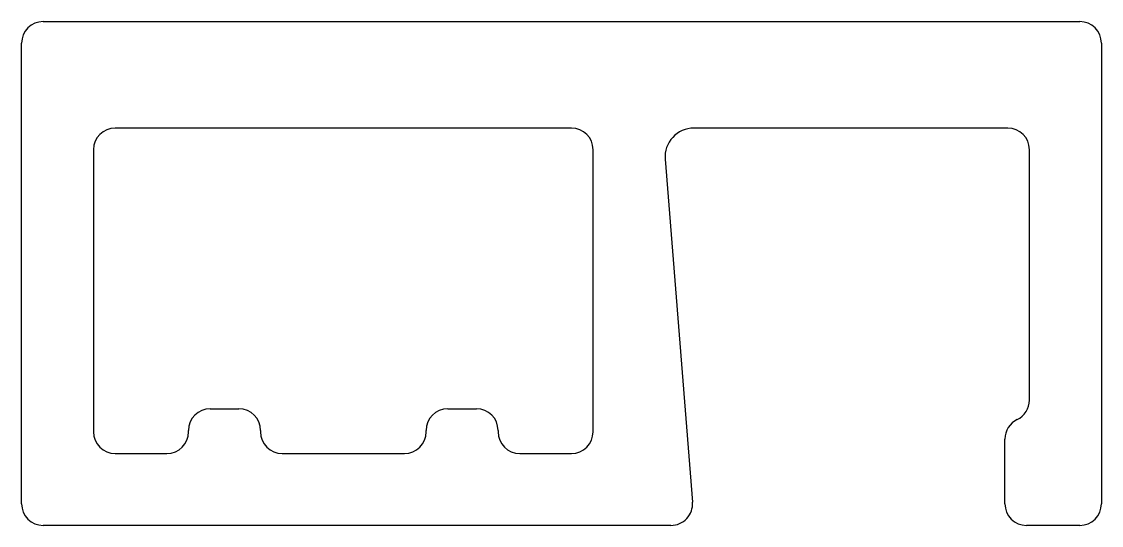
# Model space of a CAD drawing. Extents: x -7 to 12, y 7.5 to 16.4.
import ezdxf

# ---------------------------------------------------------------- set-up
doc = ezdxf.new("R2010")
doc.units = 0
doc.layers.get('0').update_dxf_attribs({"linetype": 'CONTINUOUS'})

msp = doc.modelspace()

# ---------------------------------------------------------------- linework, layer by layer
for p, q in [((-6.646, 16.354), (11.642, 16.354)), ((-7.027, 7.845), (-7.027, 15.973)), ((12.023, 15.973), (12.023, 7.845)), ((2.674, 14.475), (-5.376, 14.475)), ((10.372, 14.475), (4.833, 14.475)), ((-5.757, 14.094), (-5.757, 9.115)), ((3.055, 9.115), (3.055, 14.094)), ((4.327, 13.926), (4.81, 7.873)), ((10.753, 9.675), (10.753, 14.094)), ((-3.7, 9.522), (-3.192, 9.522)), ((0.491, 9.522), (0.999, 9.522)), ((-4.081, 9.115), (-4.081, 9.141)), ((-2.811, 9.141), (-2.811, 9.115)), ((0.11, 9.115), (0.11, 9.141)), ((1.38, 9.141), (1.38, 9.115)), ((10.322, 7.845), (10.322, 8.988)), ((-5.376, 8.734), (-4.462, 8.734)), ((-2.43, 8.734), (-0.271, 8.734)), ((1.761, 8.734), (2.674, 8.734)), ((4.43, 7.464), (-6.646, 7.464)), ((11.642, 7.464), (10.703, 7.464))]:
    msp.add_line(p, q)
for centre, radius, start, end in [((-6.646, 15.973), 0.381, 90, 180), ((11.642, 15.973), 0.381, 0, 90), ((-5.376, 14.094), 0.381, 90, 180), ((2.674, 14.094), 0.381, 360, 90), ((4.833, 13.967), 0.508, 90, 184.5618), ((10.372, 14.094), 0.381, 0, 90), ((10.372, 9.675), 0.381, 295.6793, 360), ((-3.7, 9.141), 0.381, 90, 180), ((-3.192, 9.141), 0.381, 0, 90), ((0.491, 9.141), 0.381, 90, 180), ((0.999, 9.141), 0.381, 0, 90), ((10.703, 8.988), 0.381, 115.6793, 180), ((-5.376, 9.115), 0.381, 180, 270), ((-4.462, 9.115), 0.381, 270, 360), ((-2.43, 9.115), 0.381, 180, 270), ((-0.271, 9.115), 0.381, 270, 0), ((1.761, 9.115), 0.381, 180, 270), ((2.674, 9.115), 0.381, 270, 360), ((-6.646, 7.845), 0.381, 180, 270), ((4.43, 7.845), 0.381, 270, 4.1767), ((10.703, 7.845), 0.381, 180, 270), ((11.642, 7.845), 0.381, 270, 360)]:
    msp.add_arc(centre, radius, start, end)

doc.saveas('drawing.dxf')
